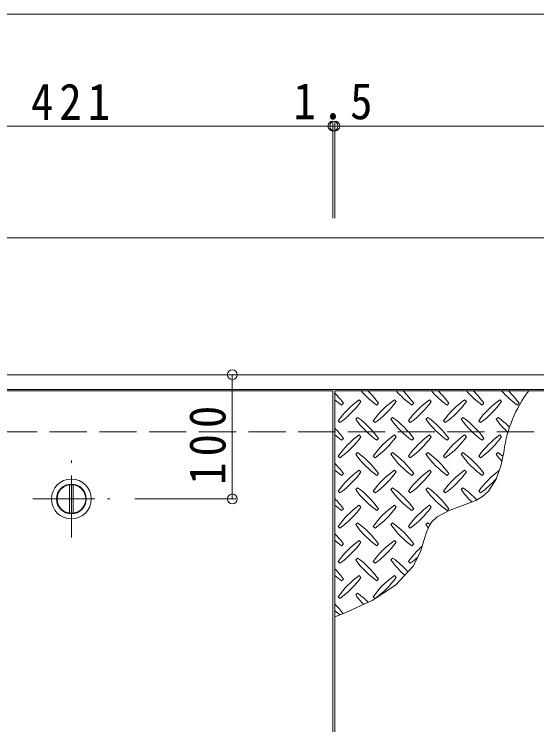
# Model space of a CAD drawing. Units: millimetres on the paper, enlarged 6 times, with parts at other scales. Extents: x -1918 to 2320, y -1648 to 1656.
# Drawn here: x -1626.1 to -1373.7, y 1133.1 to 1476.1 of the extents above; entities that cross this region are included whole.
import ezdxf

# ---------------------------------------------------------------- set-up
doc = ezdxf.new("R2010")
doc.units = ezdxf.units.MM
doc.header["$LTSCALE"] = 6
doc.header["$PDMODE"] = 32
doc.header["$PDSIZE"] = 4.8
doc.linetypes.add('CHAIN1', pattern=[8, 5, -1, 1, -1])
doc.linetypes.add('DASHED3', pattern=[4, 3, -1])
for name, color, linetype, lineweight in [('0-2_仕上', 3, 'Continuous', 9), ('0-3_建具', 4, 'Continuous', 9), ('0-9', 134, 'Continuous', 5), ('0-C', 2, 'Continuous', 9), ('0-F', 7, 'Continuous', 9)]:
    doc.layers.add(name, color=color, linetype=linetype, lineweight=lineweight)
doc.styles.add('ＭＳ ゴシック', font='')
doc.styles.get('ＭＳ ゴシック').set_extended_font_data('MS Gothic')

msp = doc.modelspace()

# ---------------------------------------------------------------- linework, layer by layer
at = {"layer": '0-2_仕上'}
for p, q in [((-1472.151, 1294.282), (-1472.151, 894.681)), ((-1471.251, 1294.282), (-1218.651, 1294.282))]:
    msp.add_line(p, q, dxfattribs=at)
for points in [[(-1724.751, 894.681), (-1724.751, 1294.282), (-1472.151, 1294.282)], [(-1218.651, 894.681), (-1471.251, 894.681), (-1471.251, 1294.282)]]:
    msp.add_lwpolyline(points, dxfattribs=at)
at = {"layer": '0-3_建具'}
for p, q in [((-1732.551, 1302.081), (-957.351, 1302.081)), ((-1725.351, 1294.882), (-964.551, 1294.882))]:
    msp.add_line(p, q, dxfattribs=at)
at = {"layer": '0-9'}
for p, q in [((-1458.618, 1289.096), (-1459.467, 1289.944)), ((-1441.648, 1289.096), (-1442.496, 1289.944)), ((-1424.677, 1289.096), (-1425.526, 1289.944)), ((-1407.706, 1289.096), (-1408.555, 1289.944)), ((-1390.736, 1289.096), (-1391.584, 1289.944)), ((-1467.952, 1287.399), (-1467.103, 1288.247)), ((-1450.981, 1287.399), (-1450.133, 1288.247)), ((-1434.011, 1287.399), (-1433.162, 1288.247)), ((-1417.04, 1287.399), (-1416.192, 1288.247)), ((-1400.07, 1287.399), (-1399.221, 1288.247)), ((-1383.099, 1287.399), (-1382.251, 1288.247)), ((-1469.649, 1279.762), (-1468.801, 1278.913)), ((-1460.315, 1281.459), (-1461.164, 1280.61)), ((-1452.678, 1279.762), (-1451.83, 1278.913)), ((-1443.345, 1281.459), (-1444.193, 1280.61)), ((-1435.708, 1279.762), (-1434.859, 1278.913)), ((-1426.374, 1281.459), (-1427.223, 1280.61)), ((-1418.737, 1279.762), (-1417.889, 1278.913)), ((-1409.404, 1281.459), (-1410.252, 1280.61)), ((-1401.767, 1279.762), (-1400.918, 1278.913)), ((-1392.433, 1281.459), (-1393.282, 1280.61)), ((-1458.618, 1272.125), (-1459.467, 1272.974)), ((-1441.648, 1272.125), (-1442.496, 1272.974)), ((-1424.677, 1272.125), (-1425.526, 1272.974)), ((-1407.706, 1272.125), (-1408.555, 1272.974)), ((-1390.736, 1272.125), (-1391.584, 1272.974)), ((-1467.952, 1270.428), (-1467.103, 1271.277)), ((-1450.981, 1270.428), (-1450.133, 1271.277)), ((-1434.011, 1270.428), (-1433.162, 1271.277)), ((-1417.04, 1270.428), (-1416.192, 1271.277)), ((-1400.07, 1270.428), (-1399.221, 1271.277)), ((-1469.649, 1262.791), (-1468.801, 1261.943)), ((-1460.315, 1264.488), (-1461.164, 1263.64)), ((-1452.678, 1262.791), (-1451.83, 1261.943)), ((-1443.345, 1264.488), (-1444.193, 1263.64)), ((-1435.708, 1262.791), (-1434.859, 1261.943)), ((-1426.374, 1264.488), (-1427.223, 1263.64)), ((-1418.737, 1262.791), (-1417.889, 1261.943)), ((-1409.404, 1264.488), (-1410.252, 1263.64)), ((-1401.767, 1262.791), (-1400.918, 1261.943)), ((-1392.433, 1264.488), (-1393.282, 1263.64)), ((-1458.618, 1255.155), (-1459.467, 1256.003)), ((-1441.648, 1255.155), (-1442.496, 1256.003)), ((-1424.677, 1255.155), (-1425.526, 1256.003)), ((-1407.706, 1255.155), (-1408.555, 1256.003)), ((-1467.952, 1253.457), (-1467.103, 1254.306)), ((-1450.981, 1253.457), (-1450.133, 1254.306)), ((-1434.011, 1253.457), (-1433.162, 1254.306)), ((-1417.04, 1253.457), (-1416.192, 1254.306)), ((-1400.07, 1253.457), (-1399.221, 1254.306)), ((-1469.649, 1245.821), (-1468.801, 1244.972)), ((-1460.315, 1247.518), (-1461.164, 1246.669)), ((-1452.678, 1245.821), (-1451.83, 1244.972)), ((-1443.345, 1247.518), (-1444.193, 1246.669)), ((-1435.708, 1245.821), (-1434.859, 1244.972)), ((-1426.374, 1247.518), (-1427.223, 1246.669)), ((-1418.737, 1245.821), (-1417.889, 1244.972)), ((-1409.404, 1247.518), (-1410.252, 1246.669)), ((-1401.767, 1245.821), (-1400.918, 1244.972)), ((-1458.618, 1238.184), (-1459.467, 1239.032)), ((-1441.648, 1238.184), (-1442.496, 1239.032)), ((-1424.677, 1238.184), (-1425.526, 1239.032)), ((-1467.952, 1236.487), (-1467.103, 1237.336)), ((-1450.981, 1236.487), (-1450.133, 1237.336)), ((-1434.011, 1236.487), (-1433.162, 1237.336)), ((-1417.04, 1236.487), (-1416.192, 1237.336)), ((-1469.649, 1228.85), (-1468.801, 1228.002)), ((-1460.315, 1230.547), (-1461.164, 1229.699)), ((-1452.678, 1228.85), (-1451.83, 1228.002)), ((-1443.345, 1230.547), (-1444.193, 1229.699)), ((-1435.708, 1228.85), (-1434.859, 1228.002)), ((-1426.374, 1230.547), (-1427.223, 1229.699)), ((-1458.618, 1221.213), (-1459.467, 1222.062)), ((-1441.648, 1221.213), (-1442.496, 1222.062)), ((-1467.952, 1219.516), (-1467.103, 1220.365)), ((-1450.981, 1219.516), (-1450.133, 1220.365)), ((-1434.011, 1219.516), (-1433.162, 1220.365)), ((-1469.649, 1211.88), (-1468.801, 1211.031)), ((-1460.315, 1213.576), (-1461.164, 1212.728)), ((-1452.678, 1211.88), (-1451.83, 1211.031)), ((-1443.345, 1213.576), (-1444.193, 1212.728)), ((-1435.708, 1211.88), (-1434.859, 1211.031)), ((-1458.618, 1204.243), (-1459.467, 1205.091)), ((-1441.648, 1204.243), (-1442.496, 1205.091)), ((-1467.952, 1202.546), (-1467.103, 1203.394)), ((-1450.981, 1202.546), (-1450.133, 1203.394)), ((-1469.649, 1194.909), (-1468.801, 1194.06)), ((-1460.315, 1196.606), (-1461.164, 1195.757)), ((-1452.678, 1194.909), (-1451.83, 1194.06))]:
    msp.add_line(p, q, dxfattribs=at)
msp.add_lwpolyline([(-1471.251, 1185.132), (-1466.287, 1187.13), (-1453.237, 1193.104), (-1441.86, 1200.404), (-1433.215, 1209.869), (-1429.871, 1216.682), (-1429.186, 1218.771), (-1428.126, 1222.456), (-1426.992, 1226.053), (-1425.523, 1229.335), (-1424.414, 1231.005), (-1421.846, 1233.473), (-1416.088, 1236.537), (-1409.507, 1238.872), (-1403.101, 1241.386), (-1399.86, 1243.283), (-1396.956, 1245.911), (-1393.304, 1251.683), (-1390.937, 1258.633), (-1389.525, 1265.491)], dxfattribs=at)
for centre, radius, start, end in [((-1502.53, 1263.003), 43.5, 35.47272, 44.0249), ((-1425.738, 1322.825), 43.5, 221.00789, 234.5273), ((-1485.559, 1263.003), 43.5, 35.47272, 45.97511), ((-1408.767, 1322.825), 43.5, 221.00789, 234.5273), ((-1468.589, 1263.003), 43.5, 35.47272, 45.97511), ((-1391.797, 1322.825), 43.5, 221.00789, 234.5273), ((-1451.618, 1263.003), 43.5, 35.47272, 45.97511), ((-1374.826, 1322.825), 43.5, 221.00789, 234.5273), ((-1434.647, 1263.003), 43.5, 35.47272, 45.97511), ((-1357.855, 1322.825), 43.5, 221.00789, 234.5273), ((-1328.808, 1257.232), 61.276, 142.79805, 172.25462), ((-1417.677, 1263.003), 43.5, 35.47272, 45.97511), ((-1442.708, 1322.825), 43.5, 228.99213, 234.5273), ((-1434.223, 1254.518), 43.5, 125.47272, 144.5273), ((-1417.252, 1254.518), 43.5, 125.47272, 144.5273), ((-1400.282, 1254.518), 43.5, 125.47272, 144.5273), ((-1383.311, 1254.518), 43.5, 125.47272, 144.5273), ((-1366.341, 1254.518), 43.5, 125.47272, 144.5273), ((-1494.044, 1314.339), 43.5, 305.47256, 324.5273), ((-1477.074, 1314.339), 43.5, 305.47256, 324.5273), ((-1460.103, 1314.339), 43.5, 305.47256, 324.5273), ((-1443.132, 1314.339), 43.5, 305.47256, 324.5273), ((-1426.162, 1314.339), 43.5, 305.47256, 324.5273), ((-1425.738, 1305.854), 43.5, 215.47258, 234.5273), ((-1485.559, 1246.033), 43.5, 35.47272, 54.5273), ((-1408.767, 1305.854), 43.5, 215.47258, 234.5273), ((-1468.589, 1246.033), 43.5, 35.47272, 54.5273), ((-1391.797, 1305.854), 43.5, 215.47258, 234.5273), ((-1451.618, 1246.033), 43.5, 35.47272, 54.5273), ((-1374.826, 1305.854), 43.5, 215.47258, 234.5273), ((-1434.647, 1246.033), 43.5, 35.47272, 54.5273), ((-1357.855, 1305.854), 43.5, 215.47258, 226.69856), ((-1417.677, 1246.033), 43.5, 44.94598, 54.5273), ((-1502.53, 1246.033), 43.5, 35.47272, 44.0249), ((-1442.708, 1305.854), 43.5, 228.99213, 234.5273), ((-1434.223, 1237.548), 43.5, 125.47272, 144.5273), ((-1417.252, 1237.548), 43.5, 125.47272, 144.5273), ((-1400.282, 1237.548), 43.5, 125.47272, 144.5273), ((-1383.311, 1237.548), 43.5, 125.47272, 144.5273), ((-1366.341, 1237.548), 43.5, 125.47272, 144.5273), ((-1494.044, 1297.369), 43.5, 305.47256, 324.5273), ((-1477.074, 1297.369), 43.5, 305.47256, 324.5273), ((-1460.103, 1297.369), 43.5, 305.47256, 324.5273), ((-1443.132, 1297.369), 43.5, 305.47256, 324.5273), ((-1426.162, 1297.369), 43.5, 305.47256, 324.5273), ((-1425.738, 1288.884), 43.5, 215.47258, 234.5273), ((-1485.559, 1229.062), 43.5, 35.47272, 54.5273), ((-1408.767, 1288.884), 43.5, 215.47258, 234.5273), ((-1468.589, 1229.062), 43.5, 35.47272, 54.5273), ((-1391.797, 1288.884), 43.5, 215.47258, 234.5273), ((-1451.618, 1229.062), 43.5, 35.47272, 54.5273), ((-1374.826, 1288.884), 43.5, 215.47258, 234.5273), ((-1434.647, 1229.062), 43.5, 35.47272, 54.5273), ((-1357.855, 1288.884), 43.5, 215.47258, 221.1628), ((-1417.677, 1229.062), 43.5, 50.65677, 54.5273), ((-1502.53, 1229.062), 43.5, 35.47272, 44.0249), ((-1442.708, 1288.884), 43.5, 228.99213, 234.5273), ((-1434.223, 1220.577), 43.5, 125.47272, 144.5273), ((-1417.252, 1220.577), 43.5, 125.47272, 144.5273), ((-1400.282, 1220.577), 43.5, 125.47272, 144.5273), ((-1383.311, 1220.577), 43.5, 125.47272, 144.5273), ((-1366.341, 1220.577), 43.5, 126.00705, 144.5273), ((-1494.044, 1280.398), 43.5, 305.47256, 324.5273), ((-1477.074, 1280.398), 43.5, 305.47256, 324.52728), ((-1460.103, 1280.398), 43.5, 305.47256, 324.52728), ((-1443.132, 1280.398), 43.5, 305.47256, 324.52728), ((-1426.162, 1280.398), 43.5, 305.47256, 319.2924), ((-1425.738, 1271.913), 43.5, 215.47258, 234.5273), ((-1485.559, 1212.092), 43.5, 35.47272, 54.5273), ((-1408.767, 1271.913), 43.5, 215.47258, 234.5273), ((-1468.589, 1212.092), 43.5, 35.47272, 54.5273), ((-1391.797, 1271.913), 43.5, 215.47258, 234.5273), ((-1451.618, 1212.092), 43.5, 35.47272, 54.5273), ((-1374.826, 1271.913), 43.5, 215.47258, 225.99713), ((-1434.647, 1212.092), 43.5, 42.74814, 54.5273), ((-1502.53, 1212.092), 43.5, 35.47272, 44.0249), ((-1442.708, 1271.913), 43.5, 228.99213, 234.5273), ((-1434.223, 1203.607), 43.5, 125.47272, 144.5273), ((-1417.252, 1203.607), 43.5, 125.47272, 144.5273), ((-1400.282, 1203.607), 43.5, 125.47272, 144.5273), ((-1494.044, 1263.428), 43.5, 305.47256, 324.5273), ((-1477.074, 1263.428), 43.5, 305.47256, 324.5273), ((-1460.103, 1263.428), 43.5, 305.47256, 324.5273), ((-1425.738, 1254.942), 43.5, 215.47258, 234.5273), ((-1485.559, 1195.121), 43.5, 35.47272, 54.5273), ((-1408.767, 1254.942), 43.5, 215.47258, 234.5273), ((-1468.589, 1195.121), 43.5, 35.47272, 54.5273), ((-1391.797, 1254.942), 43.5, 215.47258, 218.03572), ((-1451.618, 1195.121), 43.5, 52.70831, 54.5273), ((-1502.53, 1195.121), 43.5, 35.47272, 44.0249), ((-1442.708, 1254.942), 43.5, 228.99213, 234.5273), ((-1434.223, 1186.636), 43.5, 125.47272, 144.5273), ((-1494.044, 1246.457), 43.5, 305.47256, 324.5273), ((-1417.252, 1186.636), 43.5, 125.47272, 144.5273), ((-1477.074, 1246.457), 43.5, 305.47256, 324.5273), ((-1400.282, 1186.636), 43.5, 131.38763, 144.5273), ((-1425.738, 1237.972), 43.5, 215.47258, 234.5273), ((-1485.559, 1178.151), 43.5, 35.47272, 54.5273), ((-1408.767, 1237.972), 43.5, 215.47258, 228.77962), ((-1468.589, 1178.151), 43.5, 41.35275, 54.5273), ((-1460.103, 1246.457), 43.5, 305.47256, 311.59831), ((-1502.53, 1178.151), 43.5, 35.47272, 44.0249), ((-1442.708, 1237.972), 43.5, 228.99213, 234.5273), ((-1434.223, 1169.665), 43.5, 125.47272, 144.5273), ((-1494.044, 1229.486), 43.5, 305.47256, 324.5273), ((-1417.252, 1169.665), 43.5, 125.47272, 144.5273), ((-1477.074, 1229.486), 43.5, 305.47256, 324.5273), ((-1425.738, 1221.001), 43.5, 215.47258, 223.25978), ((-1485.559, 1161.18), 43.5, 45.57452, 54.5273), ((-1502.53, 1161.18), 43.5, 35.94795, 44.0249), ((-1442.708, 1221.001), 43.5, 228.99213, 233.25279)]:
    msp.add_arc(centre, radius, start, end, dxfattribs=at)
at = {"layer": '0-C', "linetype": 'CHAIN1'}
for p, q in [((-1598.451, 1223.482), (-1598.451, 1260.682)), ((-1617.051, 1242.082), (-1579.851, 1242.082))]:
    msp.add_line(p, q, dxfattribs=at)
at = {"layer": '0-C'}
for p, q in [((-1599.351, 1248.923), (-1599.351, 1235.241)), ((-1597.551, 1248.923), (-1597.551, 1235.241))]:
    msp.add_line(p, q, dxfattribs=at)
for radius in [9.6, 7.2, 6.9]:
    msp.add_circle((-1598.451, 1242.082), radius, dxfattribs=at)
at = {"layer": '0-F'}
for p, q in [((-1732.551, 1476.082), (-957.351, 1476.082)), ((-1472.151, 1423.881), (-1472.151, 1377.56)), ((-1471.251, 1423.881), (-1471.251, 1377.56)), ((-1472.151, 1422.081), (-1724.751, 1422.081)), ((-1471.251, 1422.081), (-1472.151, 1422.081)), ((-1218.651, 1422.081), (-1471.251, 1422.081)), ((-1704.951, 1368.081), (-984.951, 1368.081)), ((-1520.749, 1302.081), (-1520.749, 1242.082)), ((-1518.949, 1242.082), (-1567.851, 1242.082))]:
    msp.add_line(p, q, dxfattribs=at)
at = {"layer": '0-F', "color": 2, "linetype": 'DASHED3'}
msp.add_line((-1704.951, 1274.481), (-984.951, 1274.481), dxfattribs=at)
at = {"layer": '0-F'}
for p in [(-1472.151, 1422.081), (-1471.251, 1422.081), (-1520.749, 1302.081), (-1520.749, 1242.082)]:
    msp.add_point(p, dxfattribs=at)

# ---------------------------------------------------------------- texts
at = {"layer": '0-F', "color": 2, "char_height": 17.6, "attachment_point": 7, "style": 'ＭＳ ゴシック'}
for s, insert in [('\\T1.27;\\W0.9;421', (-1617.951, 1425.081)), ('\\T1.27;\\W0.9;1.5', (-1491.201, 1425.081))]:
    msp.add_mtext(s, dxfattribs=dict(at, insert=insert))
at = {"layer": '0-F', "color": 2, "insert": (-1523.749, 1248.931), "char_height": 17.6, "attachment_point": 7, "rotation": 90, "style": 'ＭＳ ゴシック'}
msp.add_mtext('\\T1.27;\\W0.9;100', dxfattribs=at)

doc.saveas('drawing.dxf')
